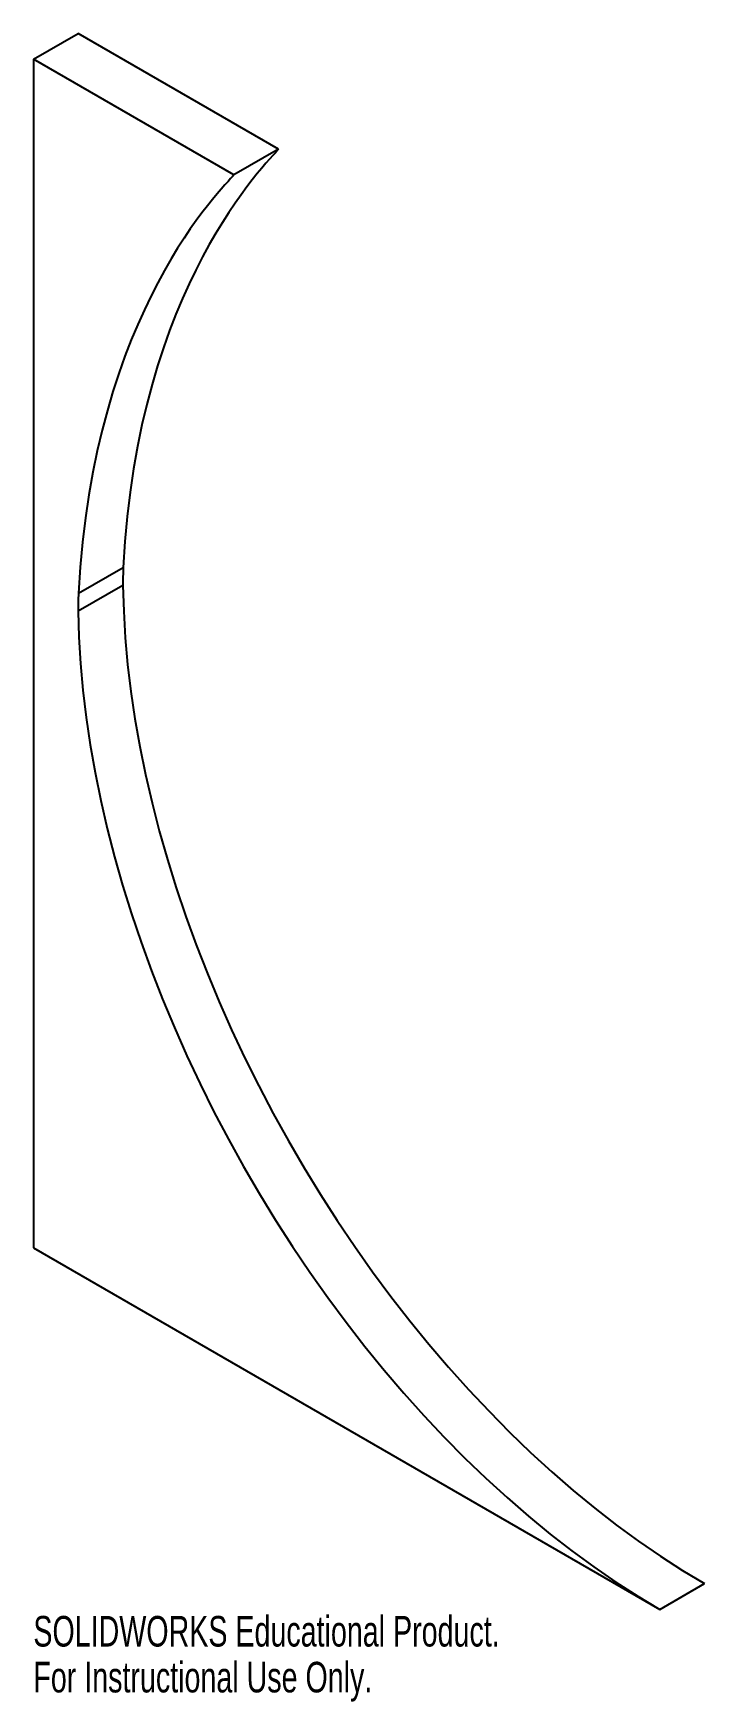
# Paper-space layout '_Isometric' of a CAD drawing. Header units: millimetres. Extents: x -57 to 49, y -141 to 122.
import ezdxf

# ---------------------------------------------------------------- set-up
doc = ezdxf.new("R2010")
doc.units = ezdxf.units.MM
doc.styles.add('SLDTEXTSTYLE0', font='TXT', dxfattribs={"width": 0.7})

psp = doc.layouts.new('_Isometric')

# ---------------------------------------------------------------- linework, layer by layer
at = {"color": 7, "linetype": 'Continuous', "lineweight": 25}
for p, q in [((-56.57, 118.39), (-49.5, 122.48)), ((-17.82, 104.19), (-49.5, 122.48)), ((-56.57, 118.39), (-56.57, -69.41)), ((-24.9, 100.11), (-56.57, 118.39)), ((-17.82, 104.19), (-24.9, 100.11)), ((-49.44, 34), (-42.37, 38.08)), ((-42.42, 35.25), (-49.49, 31.17)), ((-56.57, -69.41), (42.43, -126.56)), ((42.43, -126.56), (49.5, -122.48))]:
    psp.add_line(p, q, dxfattribs=at)
at = {"color": 7, "linetype": 'Continuous', "lineweight": 25, "flags": 128}
for points in [[(-42.42, 35.25), (-42.3, 31.16), (-42.06, 26.99), (-41.68, 22.77), (-41.16, 18.49), (-40.52, 14.15), (-39.75, 9.78), (-38.85, 5.36), (-37.82, 0.92), (-36.67, -3.55), (-35.39, -8.04), (-33.99, -12.54), (-32.47, -17.04), (-30.84, -21.55), (-29.08, -26.05), (-27.21, -30.53), (-25.24, -34.99), (-23.15, -39.43), (-20.96, -43.83), (-18.67, -48.19), (-16.28, -52.51), (-13.79, -56.77), (-11.22, -60.98), (-8.55, -65.12), (-5.8, -69.19), (-2.98, -73.19), (-0.07, -77.1), (2.9, -80.93), (5.94, -84.66), (9.05, -88.29), (12.21, -91.82), (15.43, -95.25), (18.69, -98.55), (22, -101.74), (25.35, -104.81), (28.74, -107.75), (32.15, -110.55), (35.59, -113.23), (39.05, -115.76), (42.52, -118.14), (46.01, -120.39), (49.5, -122.48)], [(-49.49, 31.17), (-49.37, 27.07), (-49.13, 22.91), (-48.75, 18.69), (-48.24, 14.4), (-47.59, 10.07), (-46.82, 5.7), (-45.92, 1.28), (-44.9, -3.16), (-43.74, -7.63), (-42.47, -12.12), (-41.07, -16.62), (-39.55, -21.13), (-37.91, -25.63), (-36.15, -30.13), (-34.29, -34.61), (-32.31, -39.07), (-30.22, -43.51), (-28.03, -47.91), (-25.74, -52.27), (-23.35, -56.59), (-20.86, -60.86), (-18.29, -65.06), (-15.62, -69.2), (-12.88, -73.28), (-10.05, -77.27), (-7.15, -81.18), (-4.17, -85.01), (-1.13, -88.74), (1.98, -92.38), (5.14, -95.91), (8.35, -99.33), (11.62, -102.64), (14.93, -105.83), (18.28, -108.89), (21.66, -111.83), (25.08, -114.64), (28.52, -117.31), (31.98, -119.84), (35.45, -122.23), (38.94, -124.47), (42.43, -126.56)]]:
    psp.add_lwpolyline(points, dxfattribs=at)
at = {"color": 7, "linetype": 'Continuous', "lineweight": 25}
for centre in [(3.24, 35.83), (-3.83, 31.74)]:
    psp.add_arc(centre, 45.66, 177.1699, 180.7199, dxfattribs=at)
for points in [[(-17.82, 104.19), (-19.39, 102.23), (-40.13, 82.75), (-42.37, 38.08)], [(-24.9, 100.11), (-26.46, 98.15), (-47.2, 78.67), (-49.44, 34)]]:
    psp.add_open_spline(points, degree=3, dxfattribs=at)

# ---------------------------------------------------------------- texts
at = {"color": 7, "linetype": 'Continuous', "char_height": 4.8336, "attachment_point": 1, "style": 'SLDTEXTSTYLE0'}
for s, insert in [('SOLIDWORKS Educational Product.', (-56.57, -127.58)), ('For Instructional Use Only.', (-56.57, -134.83))]:
    psp.add_mtext(s, dxfattribs=dict(at, insert=insert))

doc.saveas('drawing.dxf')
